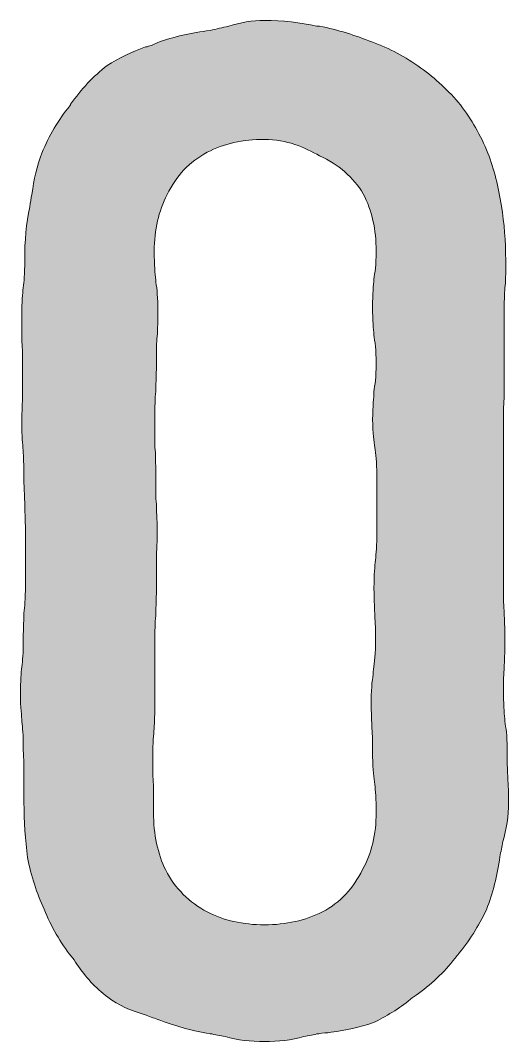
# Model space of a CAD drawing. Header units: inches. Extents: x 213 to 868, y -940 to -139.
# Drawn here: x 686.9 to 758.2, y -939.8 to -790.8 of the extents above; entities that cross this region are included whole.
import ezdxf

# ---------------------------------------------------------------- set-up
doc = ezdxf.new("R2010")
doc.units = ezdxf.units.IN
doc.header["$MEASUREMENT"] = 0
doc.layers.add('Layer 1', color=7, linetype='Continuous')

# ---------------------------------------------------------------- blocks, each defined once
blk = doc.blocks.new('block 4')
at = {"layer": 'Layer 1', "true_color": 0x040404}
h = blk.add_hatch(color=18, dxfattribs=at)
h.dxf.hatch_style = 2
edge = h.paths.add_edge_path()
edge.add_spline(control_points=[(732.27, -938.42), (731.65, -938.52), (731.02, -938.52), (730.49, -938.63), (729.76, -938.73), (729.03, -938.94), (728.3, -939.05), (726.52, -939.57), (724.54, -939.78), (722.55, -939.78), (720.56, -939.78), (718.58, -939.57), (716.8, -939.05), (716.07, -938.94), (715.34, -938.73), (714.6, -938.63), (711.88, -938.21), (709.38, -937.48), (706.97, -936.54), (706.34, -936.33), (705.72, -936.12), (704.98, -935.81), (703, -935.29), (701.22, -934.45), (699.65, -933.3), (697.88, -931.94), (696.41, -930.37), (695.16, -928.49), (694.85, -928.07), (694.64, -927.65), (694.32, -927.34), (692.76, -925.35), (691.4, -923.05), (690.35, -920.44), (689.3, -918.14), (688.47, -915.63), (687.94, -912.91), (687.63, -910.4), (687.42, -907.68), (687.42, -904.86), (687.42, -904.86), (687.42, -902.98), (687.42, -902.98), (687.42, -900.99), (687.42, -899.95), (687.32, -897.02), (687.32, -895.04), (687.21, -893.99), (687.11, -893.15), (687.11, -892.21), (686.9, -891.16), (686.9, -889.08), (686.9, -887.09), (687.01, -886.04), (687.11, -885.1), (687.21, -884.16), (687.32, -883.22), (687.32, -881.13), (687.32, -879.14), (687.42, -878.1), (687.42, -877.26), (687.53, -876.32), (687.63, -875.27), (687.63, -873.29), (687.63, -873.29), (687.63, -869.32), (687.63, -869.32), (687.63, -869.32), (687.63, -865.35), (687.63, -865.35), (687.63, -863.36), (687.53, -862.31), (687.53, -861.37), (687.53, -860.53), (687.42, -859.49), (687.42, -857.51), (687.42, -855.52), (687.32, -854.47), (687.32, -853.53), (687.21, -852.59), (687.11, -851.55), (687.11, -849.56), (687.11, -847.57), (687.21, -846.53), (687.21, -845.59), (687.21, -845.59), (687.21, -841.72), (687.21, -841.72), (687.21, -839.63), (687.21, -838.69), (687.11, -837.74), (687.11, -837.74), (687.11, -833.77), (687.11, -833.77), (687.11, -831.79), (687.21, -830.74), (687.32, -829.8), (687.42, -828.86), (687.53, -827.92), (687.53, -825.83), (687.53, -823), (687.74, -820.39), (688.26, -817.99), (688.36, -817.36), (688.47, -816.73), (688.57, -816.21), (688.89, -814.01), (689.3, -812.03), (690.04, -810.15), (691.08, -807.64), (692.44, -805.34), (694.12, -803.25), (694.22, -803.14), (694.22, -803.14), (694.22, -803.04), (695.78, -800.84), (697.56, -798.96), (699.55, -797.39), (701.33, -796.24), (703.21, -795.41), (705.19, -794.68), (705.72, -794.57), (706.34, -794.36), (706.87, -794.05), (709.27, -793.21), (711.88, -792.58), (714.6, -792.27), (715.55, -792.06), (716.38, -791.85), (717.32, -791.64), (718.99, -791.12), (720.77, -790.8), (722.55, -790.8), (725.16, -790.8), (727.77, -791.12), (730.18, -791.64), (730.18, -791.64), (730.6, -791.64), (730.6, -791.64), (733.32, -792.16), (735.82, -793), (738.23, -793.94), (740.84, -794.88), (743.14, -796.14), (745.34, -797.71), (747.54, -799.27), (749.42, -801.05), (751.19, -803.14), (752.76, -805.23), (754.12, -807.53), (755.17, -810.15), (756.11, -812.55), (756.73, -815.06), (757.15, -817.88), (757.57, -820.39), (757.78, -823), (757.78, -825.83), (757.78, -827.92), (757.78, -828.96), (757.67, -829.8), (757.57, -830.74), (757.57, -831.79), (757.57, -833.77), (757.57, -833.77), (757.57, -837.74), (757.57, -837.74), (757.57, -837.74), (757.57, -841.72), (757.57, -841.72), (757.57, -841.72), (757.57, -845.69), (757.57, -845.69), (757.46, -846.53), (757.46, -847.57), (757.46, -849.67), (757.46, -849.67), (757.46, -853.53), (757.46, -853.53), (757.46, -853.53), (757.46, -857.51), (757.46, -857.51), (757.46, -857.51), (757.46, -861.48), (757.46, -861.48), (757.46, -861.48), (757.46, -865.45), (757.46, -865.45), (757.46, -865.45), (757.46, -869.32), (757.46, -869.32), (757.46, -869.32), (757.46, -873.29), (757.46, -873.29), (757.46, -875.27), (757.46, -876.32), (757.57, -877.26), (757.57, -878.2), (757.67, -879.25), (757.67, -881.24), (757.67, -883.22), (757.57, -884.27), (757.57, -885.21), (757.46, -886.04), (757.46, -887.09), (757.46, -889.08), (757.46, -891.16), (757.57, -892.11), (757.67, -893.05), (757.78, -893.99), (757.99, -895.04), (757.99, -897.02), (757.99, -899.01), (757.99, -900.05), (758.09, -900.99), (758.09, -901.83), (758.2, -902.88), (758.2, -904.86), (758.2, -906.85), (757.88, -908.83), (757.36, -910.61), (757.26, -911.34), (757.05, -912.08), (756.94, -912.81), (756.53, -915.63), (755.9, -918.14), (754.96, -920.54), (753.81, -922.95), (752.45, -925.14), (750.77, -927.13), (750.77, -927.13), (750.67, -927.24), (750.67, -927.24), (749.1, -929.32), (747.22, -931.21), (745.03, -932.77), (744.61, -933.09), (744.19, -933.3), (743.87, -933.61), (742.2, -934.97), (740.32, -936.12), (738.34, -937.06), (736.45, -937.69), (734.46, -938.1), (732.27, -938.42)], knot_values=[0, 0, 0, 0, 1, 1, 1, 2, 2, 2, 3, 3, 3, 4, 4, 4, 5, 5, 5, 6, 6, 6, 7, 7, 7, 8, 8, 8, 9, 9, 9, 10, 10, 10, 11, 11, 11, 12, 12, 12, 13, 13, 13, 14, 14, 14, 15, 15, 15, 16, 16, 16, 17, 17, 17, 18, 18, 18, 19, 19, 19, 20, 20, 20, 21, 21, 21, 22, 22, 22, 23, 23, 23, 24, 24, 24, 25, 25, 25, 26, 26, 26, 27, 27, 27, 28, 28, 28, 29, 29, 29, 30, 30, 30, 31, 31, 31, 32, 32, 32, 33, 33, 33, 34, 34, 34, 35, 35, 35, 36, 36, 36, 37, 37, 37, 38, 38, 38, 39, 39, 39, 40, 40, 40, 41, 41, 41, 42, 42, 42, 43, 43, 43, 44, 44, 44, 45, 45, 45, 46, 46, 46, 47, 47, 47, 48, 48, 48, 49, 49, 49, 50, 50, 50, 51, 51, 51, 52, 52, 52, 53, 53, 53, 54, 54, 54, 55, 55, 55, 56, 56, 56, 57, 57, 57, 58, 58, 58, 59, 59, 59, 60, 60, 60, 61, 61, 61, 62, 62, 62, 63, 63, 63, 64, 64, 64, 65, 65, 65, 66, 66, 66, 67, 67, 67, 68, 68, 68, 69, 69, 69, 70, 70, 70, 71, 71, 71, 72, 72, 72, 73, 73, 73, 74, 74, 74, 75, 75, 75, 76, 76, 76, 77, 77, 77, 78, 78, 78, 79, 79, 79, 80, 80, 80, 81, 81, 81, 81], degree=3, periodic=1)
edge = h.paths.add_edge_path()
edge.add_spline(control_points=[(722.55, -922.74), (725.69, -922.74), (728.51, -922.11), (731.02, -920.86), (733.63, -919.5), (735.51, -917.41), (736.87, -914.69), (738.23, -912.29), (738.86, -909.57), (738.86, -906.32), (738.86, -904.34), (738.75, -903.19), (738.65, -902.25), (738.54, -901.31), (738.34, -900.26), (738.34, -898.17), (738.34, -896.08), (738.34, -895.04), (738.23, -894.09), (738.23, -893.15), (738.13, -892), (738.13, -890.02), (738.13, -887.93), (738.34, -886.78), (738.44, -885.83), (738.54, -884.89), (738.75, -883.85), (738.75, -881.76), (738.75, -879.67), (738.75, -878.62), (738.65, -877.68), (738.65, -876.74), (738.54, -875.69), (738.54, -873.61), (738.54, -871.51), (738.65, -870.47), (738.75, -869.53), (738.86, -868.58), (738.96, -867.43), (738.96, -865.45), (738.96, -865.45), (738.96, -861.27), (738.96, -861.27), (738.96, -861.27), (738.96, -857.19), (738.96, -857.19), (738.96, -855.1), (738.75, -854.05), (738.65, -853.11), (738.54, -852.17), (738.34, -851.13), (738.34, -849.04), (738.34, -846.95), (738.54, -845.9), (738.54, -844.96), (738.65, -844.02), (738.86, -842.87), (738.86, -840.88), (738.86, -838.79), (738.65, -837.64), (738.54, -836.7), (738.44, -835.76), (738.34, -834.72), (738.34, -832.62), (738.34, -830.64), (738.44, -829.49), (738.54, -828.55), (738.65, -827.61), (738.86, -826.56), (738.86, -824.47), (738.86, -821.33), (738.23, -818.51), (736.98, -816.11), (735.51, -813.7), (733.42, -811.82), (730.6, -810.57), (728.4, -809.31), (725.79, -808.16), (722.55, -808.16), (719.41, -808.16), (716.59, -808.79), (714.19, -810.04), (711.57, -811.4), (709.69, -813.49), (708.33, -816.21), (707.08, -818.62), (706.45, -821.33), (706.45, -824.47), (706.45, -826.56), (706.55, -827.71), (706.66, -828.65), (706.76, -829.59), (706.97, -830.64), (706.97, -832.62), (706.97, -834.72), (706.97, -835.76), (706.87, -836.91), (706.76, -837.85), (706.76, -838.9), (706.76, -840.88), (706.76, -842.97), (706.66, -844.02), (706.66, -844.96), (706.55, -845.9), (706.55, -847.05), (706.55, -849.04), (706.55, -849.04), (706.55, -853.11), (706.55, -853.11), (706.66, -854.05), (706.66, -855.2), (706.66, -857.3), (706.66, -859.28), (706.66, -860.43), (706.76, -861.37), (706.76, -862.31), (706.87, -863.36), (706.87, -865.45), (706.87, -867.54), (706.76, -868.58), (706.76, -869.53), (706.76, -869.53), (706.76, -873.61), (706.76, -873.61), (706.76, -875.69), (706.66, -876.74), (706.66, -877.68), (706.55, -878.62), (706.55, -879.77), (706.55, -881.86), (706.55, -881.86), (706.55, -885.94), (706.55, -885.94), (706.55, -885.94), (706.55, -890.02), (706.55, -890.02), (706.55, -892.11), (706.45, -893.15), (706.45, -894.09), (706.34, -895.04), (706.24, -896.08), (706.24, -898.17), (706.24, -900.26), (706.24, -901.31), (706.34, -902.25), (706.34, -902.25), (706.34, -906.32), (706.34, -906.32), (706.34, -909.57), (706.97, -912.39), (708.12, -914.79), (709.48, -917.41), (711.57, -919.5), (714.19, -920.86), (716.59, -922.11), (719.41, -922.74), (722.55, -922.74)], knot_values=[0, 0, 0, 0, 1, 1, 1, 2, 2, 2, 3, 3, 3, 4, 4, 4, 5, 5, 5, 6, 6, 6, 7, 7, 7, 8, 8, 8, 9, 9, 9, 10, 10, 10, 11, 11, 11, 12, 12, 12, 13, 13, 13, 14, 14, 14, 15, 15, 15, 16, 16, 16, 17, 17, 17, 18, 18, 18, 19, 19, 19, 20, 20, 20, 21, 21, 21, 22, 22, 22, 23, 23, 23, 24, 24, 24, 25, 25, 25, 26, 26, 26, 27, 27, 27, 28, 28, 28, 29, 29, 29, 30, 30, 30, 31, 31, 31, 32, 32, 32, 33, 33, 33, 34, 34, 34, 35, 35, 35, 36, 36, 36, 37, 37, 37, 38, 38, 38, 39, 39, 39, 40, 40, 40, 41, 41, 41, 42, 42, 42, 43, 43, 43, 44, 44, 44, 45, 45, 45, 46, 46, 46, 47, 47, 47, 48, 48, 48, 49, 49, 49, 50, 50, 50, 51, 51, 51, 52, 52, 52, 52], degree=3, periodic=1)
at = {"layer": 'Layer 1', "lineweight": 0}
for points, knots in [([(732.27, -938.42), (731.65, -938.52), (731.02, -938.52), (730.49, -938.63), (729.76, -938.73), (729.03, -938.94), (728.3, -939.05), (726.52, -939.57), (724.54, -939.78), (722.55, -939.78), (720.56, -939.78), (718.58, -939.57), (716.8, -939.05), (716.07, -938.94), (715.34, -938.73), (714.6, -938.63), (711.88, -938.21), (709.38, -937.48), (706.97, -936.54), (706.34, -936.33), (705.72, -936.12), (704.98, -935.81), (703, -935.29), (701.22, -934.45), (699.65, -933.3), (697.88, -931.94), (696.41, -930.37), (695.16, -928.49), (694.85, -928.07), (694.64, -927.65), (694.32, -927.34), (692.76, -925.35), (691.4, -923.05), (690.35, -920.44), (689.3, -918.14), (688.47, -915.63), (687.94, -912.91), (687.63, -910.4), (687.42, -907.68), (687.42, -904.86), (687.42, -904.86), (687.42, -902.98), (687.42, -902.98), (687.42, -900.99), (687.42, -899.95), (687.32, -897.02), (687.32, -895.04), (687.21, -893.99), (687.11, -893.15), (687.11, -892.21), (686.9, -891.16), (686.9, -889.08), (686.9, -887.09), (687.01, -886.04), (687.11, -885.1), (687.21, -884.16), (687.32, -883.22), (687.32, -881.13), (687.32, -879.14), (687.42, -878.1), (687.42, -877.26), (687.53, -876.32), (687.63, -875.27), (687.63, -873.29), (687.63, -873.29), (687.63, -869.32), (687.63, -869.32), (687.63, -869.32), (687.63, -865.35), (687.63, -865.35), (687.63, -863.36), (687.53, -862.31), (687.53, -861.37), (687.53, -860.53), (687.42, -859.49), (687.42, -857.51), (687.42, -855.52), (687.32, -854.47), (687.32, -853.53), (687.21, -852.59), (687.11, -851.55), (687.11, -849.56), (687.11, -847.57), (687.21, -846.53), (687.21, -845.59), (687.21, -845.59), (687.21, -841.72), (687.21, -841.72), (687.21, -839.63), (687.21, -838.69), (687.11, -837.74), (687.11, -837.74), (687.11, -833.77), (687.11, -833.77), (687.11, -831.79), (687.21, -830.74), (687.32, -829.8), (687.42, -828.86), (687.53, -827.92), (687.53, -825.83), (687.53, -823), (687.74, -820.39), (688.26, -817.99), (688.36, -817.36), (688.47, -816.73), (688.57, -816.21), (688.89, -814.01), (689.3, -812.03), (690.04, -810.15), (691.08, -807.64), (692.44, -805.34), (694.12, -803.25), (694.22, -803.14), (694.22, -803.14), (694.22, -803.04), (695.78, -800.84), (697.56, -798.96), (699.55, -797.39), (701.33, -796.24), (703.21, -795.41), (705.19, -794.68), (705.72, -794.57), (706.34, -794.36), (706.87, -794.05), (709.27, -793.21), (711.88, -792.58), (714.6, -792.27), (715.55, -792.06), (716.38, -791.85), (717.32, -791.64), (718.99, -791.12), (720.77, -790.8), (722.55, -790.8), (725.16, -790.8), (727.77, -791.12), (730.18, -791.64), (730.18, -791.64), (730.6, -791.64), (730.6, -791.64), (733.32, -792.16), (735.82, -793), (738.23, -793.94), (740.84, -794.88), (743.14, -796.14), (745.34, -797.71), (747.54, -799.27), (749.42, -801.05), (751.19, -803.14), (752.76, -805.23), (754.12, -807.53), (755.17, -810.15), (756.11, -812.55), (756.73, -815.06), (757.15, -817.88), (757.57, -820.39), (757.78, -823), (757.78, -825.83), (757.78, -827.92), (757.78, -828.96), (757.67, -829.8), (757.57, -830.74), (757.57, -831.79), (757.57, -833.77), (757.57, -833.77), (757.57, -837.74), (757.57, -837.74), (757.57, -837.74), (757.57, -841.72), (757.57, -841.72), (757.57, -841.72), (757.57, -845.69), (757.57, -845.69), (757.46, -846.53), (757.46, -847.57), (757.46, -849.67), (757.46, -849.67), (757.46, -853.53), (757.46, -853.53), (757.46, -853.53), (757.46, -857.51), (757.46, -857.51), (757.46, -857.51), (757.46, -861.48), (757.46, -861.48), (757.46, -861.48), (757.46, -865.45), (757.46, -865.45), (757.46, -865.45), (757.46, -869.32), (757.46, -869.32), (757.46, -869.32), (757.46, -873.29), (757.46, -873.29), (757.46, -875.27), (757.46, -876.32), (757.57, -877.26), (757.57, -878.2), (757.67, -879.25), (757.67, -881.24), (757.67, -883.22), (757.57, -884.27), (757.57, -885.21), (757.46, -886.04), (757.46, -887.09), (757.46, -889.08), (757.46, -891.16), (757.57, -892.11), (757.67, -893.05), (757.78, -893.99), (757.99, -895.04), (757.99, -897.02), (757.99, -899.01), (757.99, -900.05), (758.09, -900.99), (758.09, -901.83), (758.2, -902.88), (758.2, -904.86), (758.2, -906.85), (757.88, -908.83), (757.36, -910.61), (757.26, -911.34), (757.05, -912.08), (756.94, -912.81), (756.53, -915.63), (755.9, -918.14), (754.96, -920.54), (753.81, -922.95), (752.45, -925.14), (750.77, -927.13), (750.77, -927.13), (750.67, -927.24), (750.67, -927.24), (749.1, -929.32), (747.22, -931.21), (745.03, -932.77), (744.61, -933.09), (744.19, -933.3), (743.87, -933.61), (742.2, -934.97), (740.32, -936.12), (738.34, -937.06), (736.45, -937.69), (734.46, -938.1), (732.27, -938.42)], [0, 0, 0, 0, 1, 1, 1, 2, 2, 2, 3, 3, 3, 4, 4, 4, 5, 5, 5, 6, 6, 6, 7, 7, 7, 8, 8, 8, 9, 9, 9, 10, 10, 10, 11, 11, 11, 12, 12, 12, 13, 13, 13, 14, 14, 14, 15, 15, 15, 16, 16, 16, 17, 17, 17, 18, 18, 18, 19, 19, 19, 20, 20, 20, 21, 21, 21, 22, 22, 22, 23, 23, 23, 24, 24, 24, 25, 25, 25, 26, 26, 26, 27, 27, 27, 28, 28, 28, 29, 29, 29, 30, 30, 30, 31, 31, 31, 32, 32, 32, 33, 33, 33, 34, 34, 34, 35, 35, 35, 36, 36, 36, 37, 37, 37, 38, 38, 38, 39, 39, 39, 40, 40, 40, 41, 41, 41, 42, 42, 42, 43, 43, 43, 44, 44, 44, 45, 45, 45, 46, 46, 46, 47, 47, 47, 48, 48, 48, 49, 49, 49, 50, 50, 50, 51, 51, 51, 52, 52, 52, 53, 53, 53, 54, 54, 54, 55, 55, 55, 56, 56, 56, 57, 57, 57, 58, 58, 58, 59, 59, 59, 60, 60, 60, 61, 61, 61, 62, 62, 62, 63, 63, 63, 64, 64, 64, 65, 65, 65, 66, 66, 66, 67, 67, 67, 68, 68, 68, 69, 69, 69, 70, 70, 70, 71, 71, 71, 72, 72, 72, 73, 73, 73, 74, 74, 74, 75, 75, 75, 76, 76, 76, 77, 77, 77, 78, 78, 78, 79, 79, 79, 80, 80, 80, 81, 81, 81, 81]), ([(722.55, -922.74), (725.69, -922.74), (728.51, -922.11), (731.02, -920.86), (733.63, -919.5), (735.51, -917.41), (736.87, -914.69), (738.23, -912.29), (738.86, -909.57), (738.86, -906.32), (738.86, -904.34), (738.75, -903.19), (738.65, -902.25), (738.54, -901.31), (738.34, -900.26), (738.34, -898.17), (738.34, -896.08), (738.34, -895.04), (738.23, -894.09), (738.23, -893.15), (738.13, -892), (738.13, -890.02), (738.13, -887.93), (738.34, -886.78), (738.44, -885.83), (738.54, -884.89), (738.75, -883.85), (738.75, -881.76), (738.75, -879.67), (738.75, -878.62), (738.65, -877.68), (738.65, -876.74), (738.54, -875.69), (738.54, -873.61), (738.54, -871.51), (738.65, -870.47), (738.75, -869.53), (738.86, -868.58), (738.96, -867.43), (738.96, -865.45), (738.96, -865.45), (738.96, -861.27), (738.96, -861.27), (738.96, -861.27), (738.96, -857.19), (738.96, -857.19), (738.96, -855.1), (738.75, -854.05), (738.65, -853.11), (738.54, -852.17), (738.34, -851.13), (738.34, -849.04), (738.34, -846.95), (738.54, -845.9), (738.54, -844.96), (738.65, -844.02), (738.86, -842.87), (738.86, -840.88), (738.86, -838.79), (738.65, -837.64), (738.54, -836.7), (738.44, -835.76), (738.34, -834.72), (738.34, -832.62), (738.34, -830.64), (738.44, -829.49), (738.54, -828.55), (738.65, -827.61), (738.86, -826.56), (738.86, -824.47), (738.86, -821.33), (738.23, -818.51), (736.98, -816.11), (735.51, -813.7), (733.42, -811.82), (730.6, -810.57), (728.4, -809.31), (725.79, -808.16), (722.55, -808.16), (719.41, -808.16), (716.59, -808.79), (714.19, -810.04), (711.57, -811.4), (709.69, -813.49), (708.33, -816.21), (707.08, -818.62), (706.45, -821.33), (706.45, -824.47), (706.45, -826.56), (706.55, -827.71), (706.66, -828.65), (706.76, -829.59), (706.97, -830.64), (706.97, -832.62), (706.97, -834.72), (706.97, -835.76), (706.87, -836.91), (706.76, -837.85), (706.76, -838.9), (706.76, -840.88), (706.76, -842.97), (706.66, -844.02), (706.66, -844.96), (706.55, -845.9), (706.55, -847.05), (706.55, -849.04), (706.55, -849.04), (706.55, -853.11), (706.55, -853.11), (706.66, -854.05), (706.66, -855.2), (706.66, -857.3), (706.66, -859.28), (706.66, -860.43), (706.76, -861.37), (706.76, -862.31), (706.87, -863.36), (706.87, -865.45), (706.87, -867.54), (706.76, -868.58), (706.76, -869.53), (706.76, -869.53), (706.76, -873.61), (706.76, -873.61), (706.76, -875.69), (706.66, -876.74), (706.66, -877.68), (706.55, -878.62), (706.55, -879.77), (706.55, -881.86), (706.55, -881.86), (706.55, -885.94), (706.55, -885.94), (706.55, -885.94), (706.55, -890.02), (706.55, -890.02), (706.55, -892.11), (706.45, -893.15), (706.45, -894.09), (706.34, -895.04), (706.24, -896.08), (706.24, -898.17), (706.24, -900.26), (706.24, -901.31), (706.34, -902.25), (706.34, -902.25), (706.34, -906.32), (706.34, -906.32), (706.34, -909.57), (706.97, -912.39), (708.12, -914.79), (709.48, -917.41), (711.57, -919.5), (714.19, -920.86), (716.59, -922.11), (719.41, -922.74), (722.55, -922.74)], [0, 0, 0, 0, 1, 1, 1, 2, 2, 2, 3, 3, 3, 4, 4, 4, 5, 5, 5, 6, 6, 6, 7, 7, 7, 8, 8, 8, 9, 9, 9, 10, 10, 10, 11, 11, 11, 12, 12, 12, 13, 13, 13, 14, 14, 14, 15, 15, 15, 16, 16, 16, 17, 17, 17, 18, 18, 18, 19, 19, 19, 20, 20, 20, 21, 21, 21, 22, 22, 22, 23, 23, 23, 24, 24, 24, 25, 25, 25, 26, 26, 26, 27, 27, 27, 28, 28, 28, 29, 29, 29, 30, 30, 30, 31, 31, 31, 32, 32, 32, 33, 33, 33, 34, 34, 34, 35, 35, 35, 36, 36, 36, 37, 37, 37, 38, 38, 38, 39, 39, 39, 40, 40, 40, 41, 41, 41, 42, 42, 42, 43, 43, 43, 44, 44, 44, 45, 45, 45, 46, 46, 46, 47, 47, 47, 48, 48, 48, 49, 49, 49, 50, 50, 50, 51, 51, 51, 52, 52, 52, 52])]:
    blk.add_open_spline(points, degree=3, knots=knots, dxfattribs=at)
blk = doc.blocks.new('block 2')
at = {"layer": 'Layer 1'}
blk.add_blockref('block 4', (0, 0), dxfattribs=at)

msp = doc.modelspace()

# ---------------------------------------------------------------- block references
at = {"layer": 'Layer 1'}
msp.add_blockref('block 2', (0, 0), dxfattribs=at)

doc.saveas('drawing.dxf')
